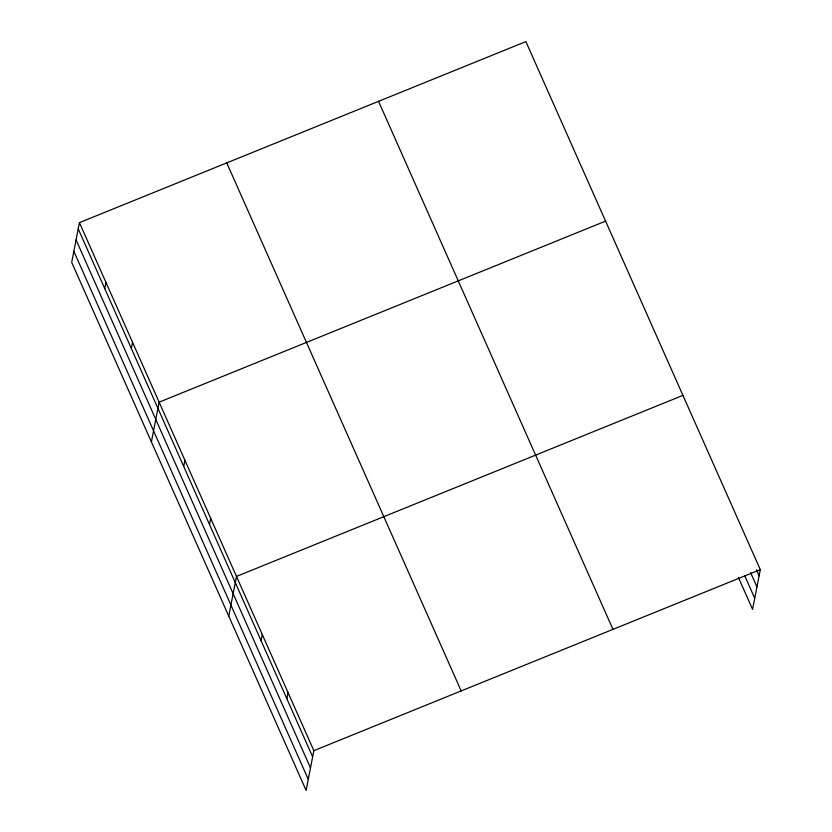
<?xml version="1.0" encoding="UTF-8"?>
<svg xmlns="http://www.w3.org/2000/svg" width="832" height="832" viewBox="0 0 832 832"><rect width="100%" height="100%" fill="white"/><g stroke="black" fill="none" stroke-linecap="round" stroke-linejoin="round"><path stroke-width="1.25" d="M79.425 222.643L71.698 262.371L306.124 790.4L313.841 750.672L79.425 222.643L525.876 41.6L760.302 569.629L752.575 609.357L738.369 577.356M104.79 288.652L105.986 282.485M131.362 348.494L132.558 342.326M151.403 441.896L159.12 402.168L605.582 221.135M183.716 466.419L184.912 460.252M209.498 524.503L210.694 518.336M228.758 616.148L236.486 576.42L682.937 395.377M261.071 640.671L262.267 634.504M286.863 698.755L288.059 692.588M313.841 750.672L760.302 569.629M756.475 569.868L759.106 575.796M750.63 572.645L756.954 586.872M744.734 575.765L754.728 598.281M378.55 101.348L612.976 629.377M226.751 162.895L461.178 690.924M78.218 228.81L312.645 756.839M76.066 239.886L310.492 767.915M73.85 251.295L308.277 779.324"/></g></svg>
